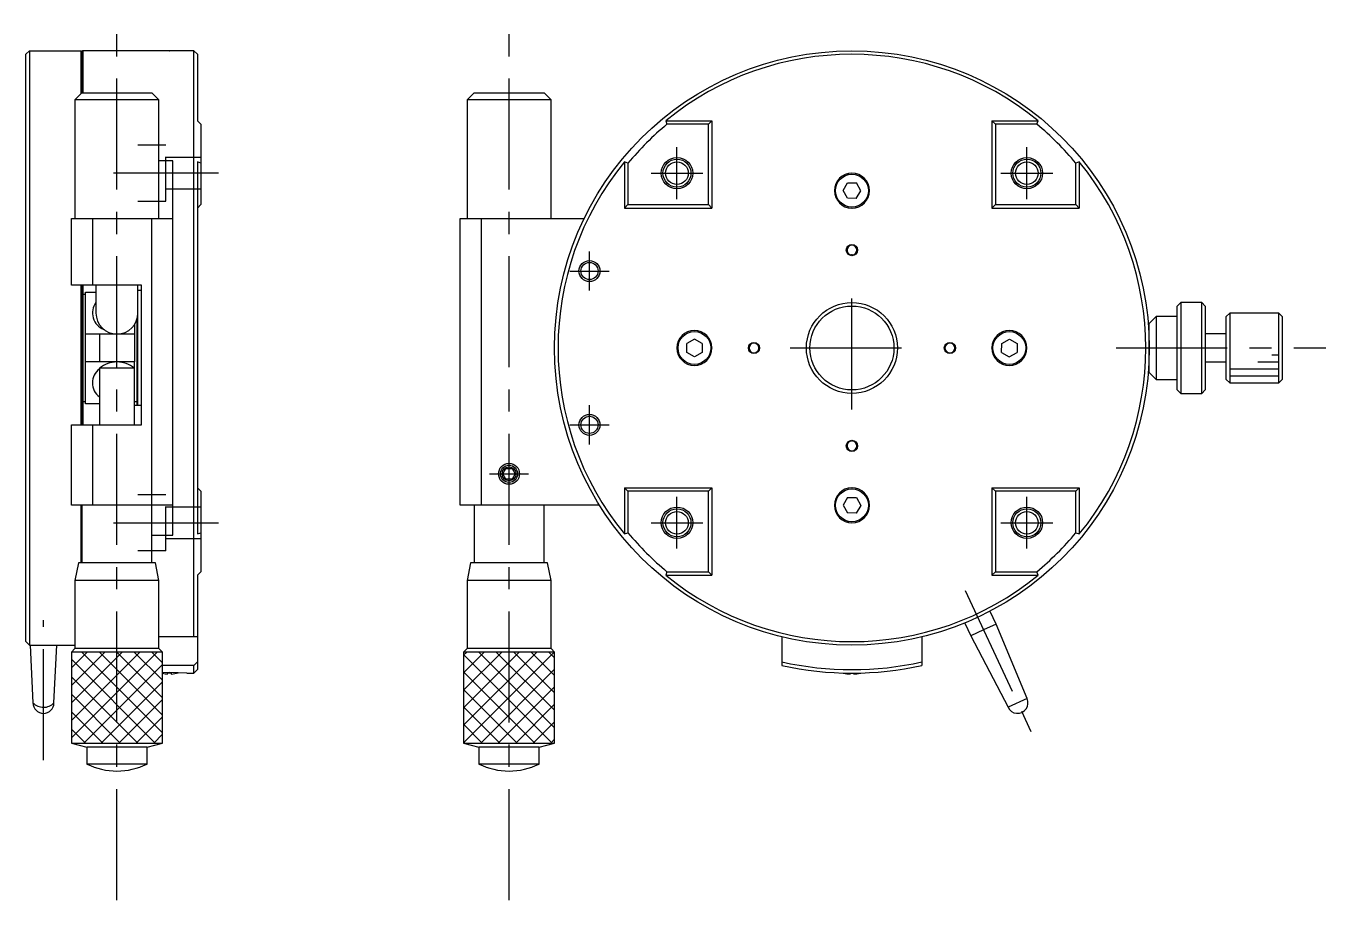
# Model space of a CAD drawing. Extents: x 0 to 399, y -8 to 232.
# Drawn here: x 213 to 398.8, y 48.1 to 173.1 of the extents above; entities that cross this region are included whole.
import ezdxf

# ---------------------------------------------------------------- set-up
doc = ezdxf.new("R2010")
doc.units = 0
doc.header["$LTSCALE"] = 0.5
doc.linetypes.add('CENTER', pattern=[50.8, 31.75, -6.35, 6.35, -6.35])
doc.linetypes.add('DASHED', pattern=[19.05, 12.7, -6.35])
for name, color, linetype in [('MSM_CENTER', 1, 'CENTER'), ('MSM_CONTINUOUS', 7, 'CONTINUOUS'), ('MSM_DASHED', 4, 'DASHED'), ('MSM_NARROW', 5, 'CONTINUOUS')]:
    doc.layers.add(name, color=color, linetype=linetype)

msp = doc.modelspace()

# ---------------------------------------------------------------- linework, layer by layer
at = {"layer": 'MSM_CENTER'}
for p, q in [((225.991999, 48.066815), (225.991999, 173.066815)), ((282.017168, 48.066815), (282.017168, 173.066815)), ((306.017168, 148.316819), (306.017168, 155.716819)), ((356.017168, 148.316819), (356.017168, 155.716819)), ((240.491999, 152.016819), (225.491999, 152.016819)), ((302.317168, 152.016819), (309.717168, 152.016819)), ((352.317168, 152.016819), (359.717168, 152.016819)), ((293.517168, 135.216819), (293.517168, 140.816819)), ((290.717168, 138.016819), (296.317168, 138.016819)), ((331.017168, 118.216819), (331.017168, 135.816819)), ((322.217168, 127.016819), (339.817168, 127.016819)), ((368.767168, 127.016819), (398.767168, 127.016819)), ((293.517168, 113.216819), (293.517168, 118.816819)), ((290.717168, 116.016819), (296.317168, 116.016819)), ((279.217168, 109.016819), (284.817168, 109.016819)), ((306.017168, 98.316819), (306.017168, 105.716819)), ((356.017168, 98.316819), (356.017168, 105.716819)), ((225.491999, 102.016819), (240.491999, 102.016819)), ((302.317168, 102.016819), (309.717168, 102.016819)), ((352.317168, 102.016819), (359.717168, 102.016819)), ((347.191034, 92.331852), (356.63754, 72.073754)), ((215.491999, 68.066815), (215.491999, 88.066815))]:
    msp.add_line(p, q, dxfattribs=at)
at = {"layer": 'MSM_CONTINUOUS'}
for p, q in [((213.491999, 169.516819), (212.991999, 169.016819)), ((213.491999, 169.516819), (220.891999, 169.516819)), ((213.491999, 169.516819), (213.491999, 84.516819)), ((220.991999, 169.416819), (220.891999, 169.516819)), ((220.891999, 163.416819), (220.891999, 169.516819)), ((221.091999, 169.516819), (220.991999, 169.416819)), ((220.991999, 169.416819), (220.991999, 163.516819)), ((234.566999, 169.516819), (221.091999, 169.516819)), ((221.091999, 169.516819), (221.091999, 163.516819)), ((232.416712, 169.510539), (232.192004, 169.516819)), ((234.791994, 169.516819), (232.416712, 169.510539)), ((233.460649, 169.503233), (233.491999, 169.503221)), ((236.991999, 169.516819), (234.791994, 169.516819)), ((237.491999, 169.016819), (236.991999, 169.516819)), ((236.991999, 85.71004), (236.991999, 169.516819)), ((329.717173, 169.516819), (329.717173, 169.496932)), ((332.317163, 169.496932), (332.317163, 169.516819)), ((212.991999, 85.016819), (212.991999, 169.016819)), ((237.491999, 169.016819), (237.491999, 159.516919)), ((220.991999, 163.516819), (219.991999, 162.516819)), ((220.991999, 163.516819), (230.991999, 163.516819)), ((231.991999, 162.516819), (230.991999, 163.516819)), ((277.017168, 163.516819), (276.017168, 162.516819)), ((277.017168, 163.516819), (287.017168, 163.516819)), ((288.017168, 162.516819), (287.017168, 163.516819)), ((219.991999, 162.516819), (219.991999, 145.516819)), ((231.991999, 162.516819), (219.991999, 162.516819)), ((231.991999, 145.516819), (231.991999, 162.516819)), ((288.017168, 162.516819), (276.017168, 162.516819)), ((276.017168, 162.516819), (276.017168, 145.516819)), ((288.017168, 145.516819), (288.017168, 162.516819)), ((237.491999, 159.516919), (237.991999, 159.016919)), ((237.991999, 159.016919), (237.991999, 147.516919)), ((304.413719, 159.516919), (304.592869, 159.016919)), ((304.413719, 159.516919), (311.017068, 159.516919)), ((310.517068, 159.016919), (304.592869, 159.016919)), ((311.017068, 159.516919), (310.517068, 159.016919)), ((310.517068, 147.516919), (310.517068, 159.016919)), ((311.017068, 159.516919), (311.017068, 147.016919)), ((351.017268, 159.516919), (351.017268, 147.016919)), ((351.517268, 159.016919), (351.017268, 159.516919)), ((351.017268, 159.516919), (357.620617, 159.516919)), ((351.517268, 159.016919), (351.517268, 147.516919)), ((357.441468, 159.016919), (351.517268, 159.016919)), ((357.441468, 159.016919), (357.620617, 159.516919)), ((233.991999, 153.798342), (231.991999, 153.798342)), ((233.991999, 100.235296), (233.991999, 153.798342)), ((237.491999, 153.620268), (237.491999, 100.41337)), ((237.991999, 153.441118), (237.491999, 153.620268)), ((299.017068, 153.441118), (298.517068, 153.620268)), ((298.517068, 153.620268), (298.517068, 147.016919)), ((299.017068, 153.441118), (299.017068, 147.516919)), ((363.517268, 153.620268), (363.017268, 153.441118)), ((363.017268, 147.516919), (363.017268, 153.441118)), ((363.517268, 153.620268), (363.517268, 147.016919)), ((329.74705, 149.528322), (330.392071, 150.622526)), ((330.392071, 150.622526), (331.66219, 150.611022)), ((332.287287, 149.505316), (331.66219, 150.611022)), ((330.372147, 148.422616), (329.74705, 149.528322)), ((331.642265, 148.411112), (332.287287, 149.505316)), ((237.991999, 147.516919), (237.491999, 147.016919)), ((299.017068, 147.516919), (298.517068, 147.016919)), ((298.517068, 147.016919), (311.017068, 147.016919)), ((299.017068, 147.516919), (310.517068, 147.516919)), ((311.017068, 147.016919), (310.517068, 147.516919)), ((331.642265, 148.411112), (330.372147, 148.422616)), ((330.994808, 147.016919), (331.039529, 147.016919)), ((351.517268, 147.516919), (351.017268, 147.016919)), ((351.017268, 147.016919), (363.517268, 147.016919)), ((351.517268, 147.516919), (363.017268, 147.516919)), ((363.517268, 147.016919), (363.017268, 147.516919)), ((219.491999, 136.016819), (219.491999, 145.516819)), ((219.491999, 145.516819), (233.991999, 145.516819)), ((222.491999, 145.516819), (222.491999, 136.016819)), ((230.991999, 96.266819), (230.991999, 145.516819)), ((275.017168, 104.516819), (275.017168, 145.516819)), ((275.017168, 145.516819), (292.754915, 145.516819)), ((278.017168, 145.516819), (278.017168, 104.516819)), ((331.017168, 140.316819), (330.980711, 140.317769)), ((331.053626, 140.317769), (331.017168, 140.316819)), ((229.491999, 136.016819), (219.491999, 136.016819)), ((220.891999, 116.01701), (220.891999, 136.016819)), ((220.991999, 136.016819), (220.991999, 116.042891)), ((221.091999, 136.016819), (221.091999, 116.016819)), ((222.991999, 136.016819), (222.991999, 132.016819)), ((228.991999, 118.766819), (228.991999, 136.016819)), ((229.491999, 116.016819), (229.491999, 136.016819)), ((220.991999, 134.684935), (221.091999, 134.697965)), ((221.091999, 134.697965), (221.491999, 134.697965)), ((221.491999, 119.016819), (221.491999, 135.016819)), ((221.491999, 135.016819), (222.991999, 135.016819)), ((228.991999, 135.266819), (229.491999, 135.266819)), ((378.017168, 133.516819), (377.517168, 133.016819)), ((377.517168, 121.016819), (377.517168, 133.016819)), ((378.017168, 133.516819), (378.017168, 120.516819)), ((381.017168, 133.516819), (378.017168, 133.516819)), ((381.017168, 120.516819), (381.017168, 133.516819)), ((381.517168, 133.016819), (381.017168, 133.516819)), ((381.517168, 133.016819), (381.517168, 121.016819)), ((385.017168, 132.016819), (384.517168, 131.516819)), ((385.017168, 132.016819), (385.017168, 122.016819)), ((392.017168, 132.016819), (385.017168, 132.016819)), ((392.017168, 122.016819), (392.017168, 132.016819)), ((392.517168, 131.516819), (392.017168, 132.016819)), ((228.491999, 130.358507), (228.491999, 125.016819)), ((228.891999, 118.766819), (228.891999, 131.248704)), ((374.517168, 131.516819), (373.517168, 130.516819)), ((373.517168, 123.516819), (373.517168, 130.516819)), ((374.517168, 131.516819), (374.517168, 122.516819)), ((377.517168, 131.516819), (374.517168, 131.516819)), ((384.517168, 122.516819), (384.517168, 131.516819)), ((392.517168, 131.516819), (392.517168, 122.516819)), ((221.491999, 129.016819), (228.491999, 129.016819)), ((223.491999, 129.016819), (223.491999, 125.016819)), ((308.528672, 128.286937), (307.422965, 127.66184)), ((309.622875, 127.641916), (308.528672, 128.286937)), ((352.422965, 127.66184), (353.528672, 128.286937)), ((353.528672, 128.286937), (354.622875, 127.641916)), ((373.517168, 129.016819), (373.470084, 129.016819)), ((384.517168, 129.016819), (381.517168, 129.016819)), ((307.411462, 126.391722), (307.422965, 127.66184)), ((308.505665, 125.7467), (307.411462, 126.391722)), ((309.611372, 126.371797), (308.505665, 125.7467)), ((309.622875, 127.641916), (309.611372, 126.371797)), ((311.017068, 127.039179), (311.017068, 126.994459)), ((317.716218, 127.053276), (317.717168, 127.016819)), ((317.717168, 127.016819), (317.716218, 126.980362)), ((344.317168, 127.016819), (344.318118, 127.053276)), ((344.318118, 126.980362), (344.317168, 127.016819)), ((351.017268, 126.994459), (351.017268, 127.039179)), ((352.411462, 126.391722), (352.422965, 127.66184)), ((352.411462, 126.391722), (353.505665, 125.7467)), ((353.505665, 125.7467), (354.611372, 126.371797)), ((354.622875, 127.641916), (354.611372, 126.371797)), ((228.491999, 125.016819), (221.491999, 125.016819)), ((228.491995, 116.016819), (228.491995, 125.01682)), ((373.470084, 125.016819), (373.517168, 125.016819)), ((381.517168, 125.016819), (384.517168, 125.016819)), ((228.491995, 124.13931), (223.492003, 124.13931)), ((223.492003, 124.13931), (223.492003, 116.016819)), ((373.517168, 123.516819), (374.517168, 122.516819)), ((374.517168, 122.516819), (377.517168, 122.516819)), ((377.517168, 121.016819), (378.017168, 120.516819)), ((381.017168, 120.516819), (381.517168, 121.016819)), ((384.517168, 122.516819), (385.017168, 122.016819)), ((385.017168, 122.016819), (392.017168, 122.016819)), ((392.017168, 122.016819), (392.517168, 122.516819)), ((221.091999, 119.335673), (220.991999, 119.348703)), ((221.491999, 119.335673), (221.091999, 119.335673)), ((223.492003, 119.016819), (221.491999, 119.016819)), ((228.891999, 119.335673), (228.491999, 119.335673)), ((228.991999, 119.348703), (228.891999, 119.335673)), ((378.017168, 120.516819), (381.017168, 120.516819)), ((229.491999, 118.766819), (228.491999, 118.766819)), ((219.491999, 104.516819), (219.491999, 116.016819)), ((219.491999, 116.016819), (229.491999, 116.016819)), ((222.491999, 116.016819), (222.491999, 104.516819)), ((330.980711, 113.715869), (331.017168, 113.716819)), ((331.017168, 113.716819), (331.053626, 113.715869)), ((281.151143, 109.016819), (281.584156, 109.766819)), ((281.584156, 109.766819), (282.450181, 109.766819)), ((282.450181, 109.766819), (282.883194, 109.016819)), ((281.584156, 108.266819), (281.151143, 109.016819)), ((282.450181, 108.266819), (281.584156, 108.266819)), ((282.883194, 109.016819), (282.450181, 108.266819)), ((237.991999, 106.516719), (237.491999, 107.016719)), ((237.991999, 106.516719), (237.991999, 95.016719)), ((299.017068, 106.516719), (298.517068, 107.016719)), ((298.517068, 107.016719), (298.517068, 100.41337)), ((298.517068, 107.016719), (311.017068, 107.016719)), ((299.017068, 106.516719), (299.017068, 100.59252)), ((310.517068, 106.516719), (299.017068, 106.516719)), ((311.017068, 107.016719), (310.517068, 106.516719)), ((310.517068, 95.016719), (310.517068, 106.516719)), ((311.017068, 107.016719), (311.017068, 94.516719)), ((330.994808, 107.016719), (331.039529, 107.016719)), ((351.017268, 107.016719), (351.017268, 94.516719)), ((351.517268, 106.516719), (351.017268, 107.016719)), ((351.017268, 107.016719), (363.517268, 107.016719)), ((351.517268, 106.516719), (351.517268, 95.016719)), ((363.017268, 106.516719), (351.517268, 106.516719)), ((363.517268, 107.016719), (363.017268, 106.516719)), ((363.017268, 100.59252), (363.017268, 106.516719)), ((363.517268, 107.016719), (363.517268, 100.41337)), ((233.991999, 104.516819), (219.491999, 104.516819)), ((220.891999, 96.266819), (220.891999, 104.49525)), ((220.991999, 104.516819), (220.991999, 96.266819)), ((294.961656, 104.516819), (275.017168, 104.516819)), ((277.017168, 104.516819), (277.017168, 96.266819)), ((287.017168, 96.266819), (287.017168, 104.516819)), ((330.392071, 105.622526), (329.74705, 104.528322)), ((329.74705, 104.528322), (330.372147, 103.422616)), ((330.392071, 105.622526), (331.66219, 105.611022)), ((332.287287, 104.505316), (331.642265, 103.411112)), ((331.66219, 105.611022), (332.287287, 104.505316)), ((331.642265, 103.411112), (330.372147, 103.422616)), ((237.491999, 100.41337), (237.991999, 100.59252)), ((298.517068, 100.41337), (299.017068, 100.59252)), ((363.017268, 100.59252), (363.517268, 100.41337)), ((230.991999, 100.235296), (233.991999, 100.235296)), ((220.492002, 96.266819), (219.992003, 93.76682)), ((231.491996, 96.266819), (220.492002, 96.266819)), ((231.991995, 93.76682), (231.491996, 96.266819)), ((237.991999, 95.016719), (237.491999, 94.516719)), ((276.517171, 96.266819), (276.017172, 93.76682)), ((287.517165, 96.266819), (276.517171, 96.266819)), ((288.017164, 93.76682), (287.517165, 96.266819)), ((304.592869, 95.016719), (304.413719, 94.516719)), ((304.592869, 95.016719), (310.517068, 95.016719)), ((311.017068, 94.516719), (310.517068, 95.016719)), ((351.517268, 95.016719), (351.017268, 94.516719)), ((351.517268, 95.016719), (357.441468, 95.016719)), ((357.620617, 94.516719), (357.441468, 95.016719)), ((231.991995, 93.76682), (219.992003, 93.76682)), ((219.992003, 93.76682), (219.992003, 84.016815)), ((231.991995, 84.016815), (231.991995, 93.76682)), ((237.491999, 94.516719), (237.491999, 85.71004)), ((288.017164, 93.76682), (276.017172, 93.76682)), ((276.017172, 93.76682), (276.017172, 84.016815)), ((288.017164, 84.016815), (288.017164, 93.76682)), ((304.413719, 94.516719), (311.017068, 94.516719)), ((351.017268, 94.516719), (357.620617, 94.516719)), ((351.636297, 87.531359), (350.79106, 89.343975)), ((347.165829, 87.653502), (348.011066, 85.840886)), ((351.636297, 87.531359), (349.823681, 86.686122)), ((356.043253, 76.89751), (351.636297, 87.531359)), ((237.492007, 85.71004), (231.991995, 85.71004)), ((237.492007, 85.71004), (237.491999, 82.11693)), ((321.017168, 85.71004), (321.017168, 81.604816)), ((341.017168, 85.71004), (341.017168, 81.604816)), ((349.823681, 86.686122), (348.011066, 85.840886)), ((348.011066, 85.840886), (353.324329, 75.629656)), ((212.991999, 85.016819), (213.491999, 84.516819)), ((213.491999, 84.516819), (219.992003, 84.516819)), ((213.595678, 84.516819), (213.991999, 76.263583)), ((216.991984, 76.256833), (217.388321, 84.516819)), ((219.992003, 84.016815), (219.492, 83.516813)), ((231.991995, 84.016815), (219.992003, 84.016815)), ((232.491998, 83.516813), (231.991995, 84.016815)), ((276.017172, 84.016815), (275.517169, 83.516813)), ((288.017164, 84.016815), (276.017172, 84.016815)), ((288.517167, 83.516813), (288.017164, 84.016815)), ((232.491998, 83.516813), (219.492, 83.516813)), ((219.492, 83.516813), (219.492, 70.516812)), ((232.491998, 70.516812), (232.491998, 83.516813)), ((236.991999, 81.604816), (237.491999, 82.11693)), ((237.491999, 82.11693), (237.491999, 81.016819)), ((288.517167, 83.516813), (275.517169, 83.516813)), ((275.517169, 83.516813), (275.517169, 70.516812)), ((288.517167, 70.516812), (288.517167, 83.516813)), ((233.491999, 80.584072), (232.491919, 80.573303)), ((236.991999, 81.604816), (232.491998, 81.604816)), ((233.231999, 80.554238), (233.751999, 80.554238)), ((233.231999, 80.381866), (233.231999, 80.554238)), ((235.991999, 80.516819), (233.491999, 80.584072)), ((233.751999, 80.554238), (233.751999, 80.381866)), ((235.991999, 80.516819), (236.991999, 80.516819)), ((236.991999, 80.516819), (236.991999, 81.604816)), ((236.991999, 80.516819), (237.491999, 81.016819)), ((330.757168, 80.381866), (330.757168, 80.517546)), ((331.277168, 80.517546), (331.277168, 80.381866)), ((356.043253, 76.89751), (353.324329, 75.629656)), ((219.492, 70.516812), (221.691999, 69.927324)), ((219.492, 70.516812), (232.491998, 70.516812)), ((230.291999, 69.927324), (221.691999, 69.927324)), ((221.691999, 69.927324), (221.691999, 67.516813)), ((230.291999, 69.927324), (232.491998, 70.516812)), ((230.291999, 67.516813), (230.291999, 69.927324)), ((275.517169, 70.516812), (277.717168, 69.927324)), ((275.517169, 70.516812), (288.517167, 70.516812)), ((286.317168, 69.927324), (277.717168, 69.927324)), ((277.717168, 69.927324), (277.717168, 67.516813)), ((286.317168, 69.927324), (288.517167, 70.516812)), ((286.317168, 67.516813), (286.317168, 69.927324)), ((230.291999, 67.516813), (221.691999, 67.516813)), ((286.317168, 67.516813), (277.717168, 67.516813))]:
    msp.add_line(p, q, dxfattribs=at)
for centre, radius in [((331.017168, 127.016819), 42.5), ((306.017168, 152.016819), 2.25), ((356.017168, 152.016819), 2.25), ((306.017168, 152.016819), 1.621), ((356.017168, 152.016819), 1.621), ((331.017168, 149.516819), 2.35), ((331.017168, 141.016819), 0.8), ((293.517168, 138.016819), 1.2295), ((331.017168, 127.016819), 6.5), ((331.017168, 127.016819), 6), ((308.517168, 127.016819), 2.35), ((353.517168, 127.016819), 2.35), ((317.017168, 127.016819), 0.8), ((345.017168, 127.016819), 0.8), ((293.517168, 116.016819), 1.2295), ((331.017168, 113.016819), 0.8), ((282.017168, 109.016819), 1.2295), ((282.017168, 109.016819), 1), ((331.017168, 104.516819), 2.35), ((306.017168, 102.016819), 2.25), ((356.017168, 102.016819), 2.25), ((306.017168, 102.016819), 1.621), ((356.017168, 102.016819), 1.621)]:
    msp.add_circle(centre, radius, dxfattribs=at)
for centre, radius, start, end in [((331.017168, 127.016819), 42, 50.6974396, 129.3025604), ((331.017168, 127.016819), 41.5, 129.548422, 140.451578), ((331.017168, 127.016819), 41.5, 39.548422, 50.451578), ((331.017168, 127.016819), 42, 140.6974396, 219.3025604), ((331.017168, 127.016819), 42, 320.69743963, 39.3025604), ((331.017168, 149.516819), 2.5, 270.512471, 269.487529), ((331.017168, 141.016819), 0.7, 272.985436, 267.014564), ((224.991999, 132.016819), 2.5, 143.130102, 249.512685), ((225.991999, 132.016819), 3, 180, 0), ((308.517168, 127.016819), 2.5, 0.512471, 359.487529), ((353.517168, 127.016819), 2.5, 180.512471, 179.487529), ((317.017168, 127.016819), 0.7, 2.985436, 357.014564), ((345.017168, 127.016819), 0.7, 182.985436, 177.014564), ((225.991996, 121.01683), 3.999981, 89.99996018, 128.68228453), ((225.992002, 121.01683), 3.999981, 51.31771547, 90.00003982), ((224.991999, 122.016819), 2.5, 126.869783, 233.130217), ((331.017168, 113.016819), 0.7, 92.985436, 87.014564), ((331.017168, 104.516819), 2.5, 90.512471, 89.487529), ((331.017168, 127.016819), 41.5, 219.548422, 230.451578), ((331.017168, 127.016819), 41.5, 309.548422, 320.451578), ((331.017168, 127.016819), 42, 230.69743963, 309.30256037), ((331.017168, 127.016819), 46, 257.4441422, 282.5558578), ((233.491999, 84.866819), 4.492483, 257.138546, 266.682184), ((233.491999, 84.866819), 4.492483, 273.317816, 286.10095318), ((331.017168, 127.016819), 46.5, 257.58131849, 282.41868151), ((331.017168, 84.866819), 4.492483, 254.787103, 266.682184), ((331.017168, 84.866819), 4.492483, 273.317816, 285.212897), ((215.491999, 76.263583), 1.5, 180, 359.74218693), ((215.495296, 77.729073), 2.09942, 224.270394, 315.47179293), ((354.683791, 76.263583), 1.5, 205, 25), ((225.991999, 76.261803), 9.744991, 243.81618859, 296.18381141), ((282.017168, 76.261803), 9.744991, 243.81618859, 296.18381141)]:
    msp.add_arc(centre, radius, start, end, dxfattribs=at)
at = {"layer": 'MSM_DASHED'}
for p, q in [((232.991999, 156.016819), (228.991999, 156.016819)), ((232.991999, 148.016819), (232.991999, 156.016819)), ((237.991999, 154.266819), (232.991999, 154.266819)), ((232.991999, 149.766819), (237.991999, 149.766819)), ((228.991999, 148.016819), (232.991999, 148.016819)), ((232.991999, 106.016819), (228.991999, 106.016819)), ((232.991999, 98.016819), (232.991999, 106.016819)), ((237.991999, 104.266819), (232.991999, 104.266819)), ((232.991999, 99.766819), (237.991999, 99.766819)), ((232.991999, 98.016819), (228.991999, 98.016819))]:
    msp.add_line(p, q, dxfattribs=at)
at = {"layer": 'MSM_NARROW'}
for p, q in [((389.017168, 125.016819), (392.017168, 125.016819)), ((391.017168, 126.016819), (392.017168, 126.016819)), ((385.017168, 124.016819), (392.017168, 124.016819)), ((385.017168, 123.016819), (392.017168, 123.016819)), ((219.492, 81.262686), (221.746127, 83.516813)), ((219.492, 78.762686), (224.246127, 83.516813)), ((219.492, 76.262686), (226.746127, 83.516813)), ((219.492, 73.762686), (229.246127, 83.516813)), ((219.492, 71.262686), (231.746127, 83.516813)), ((219.492, 82.497055), (231.472243, 70.516812)), ((220.972242, 83.516813), (232.491998, 71.997057)), ((221.246126, 70.516812), (232.491998, 81.762684)), ((223.472242, 83.516813), (232.491998, 74.497057)), ((225.972242, 83.516813), (232.491998, 76.997057)), ((228.472242, 83.516813), (232.491998, 79.497057)), ((230.972242, 83.516813), (232.491998, 81.997057)), ((275.517169, 83.063024), (275.970958, 83.516813)), ((275.517169, 80.563024), (278.470958, 83.516813)), ((275.517169, 78.063024), (280.970958, 83.516813)), ((275.517169, 75.563024), (283.470958, 83.516813)), ((275.517169, 73.063024), (285.970958, 83.516813)), ((275.517169, 70.563024), (288.470958, 83.516813)), ((275.517169, 83.196717), (288.197074, 70.516812)), ((277.697073, 83.516813), (288.517167, 72.696719)), ((280.197073, 83.516813), (288.517167, 75.196719)), ((282.697073, 83.516813), (288.517167, 77.696719)), ((285.197073, 83.516813), (288.517167, 80.196719)), ((287.697073, 83.516813), (288.517167, 82.696719)), ((219.492, 79.997055), (228.972243, 70.516812)), ((275.517169, 80.696717), (285.697074, 70.516812)), ((277.970957, 70.516812), (288.517167, 81.063022)), ((223.746126, 70.516812), (232.491998, 79.262684)), ((275.517169, 78.196717), (283.197074, 70.516812)), ((280.470957, 70.516812), (288.517167, 78.563022)), ((219.492, 77.497055), (226.472243, 70.516812)), ((226.246126, 70.516812), (232.491998, 76.762684)), ((219.492, 74.997055), (223.972243, 70.516812)), ((275.517169, 75.696717), (280.697074, 70.516812)), ((282.970957, 70.516812), (288.517167, 76.063022)), ((219.492, 72.497055), (221.472243, 70.516812)), ((228.746126, 70.516812), (232.491998, 74.262684)), ((275.517169, 73.196717), (278.197074, 70.516812)), ((285.470957, 70.516812), (288.517167, 73.563022)), ((231.246126, 70.516812), (232.491998, 71.762684)), ((275.517169, 70.696717), (275.697074, 70.516812)), ((287.970957, 70.516812), (288.517167, 71.063022))]:
    msp.add_line(p, q, dxfattribs=at)
for centre, radius in [((306.017168, 152.016819), 2), ((356.017168, 152.016819), 2), ((293.517168, 138.016819), 1.5), ((293.517168, 116.016819), 1.5), ((282.017168, 109.016819), 1.5), ((306.017168, 102.016819), 2), ((356.017168, 102.016819), 2)]:
    msp.add_circle(centre, radius, dxfattribs=at)

doc.saveas('drawing.dxf')
